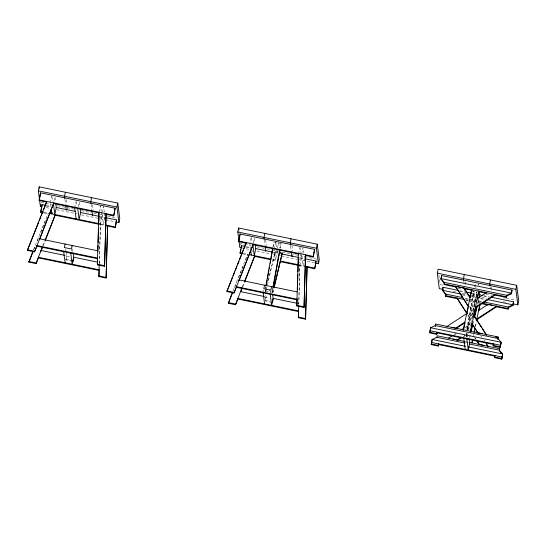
<?xml version="1.0" encoding="UTF-8"?>
<svg xmlns="http://www.w3.org/2000/svg" width="546" height="546" viewBox="0 0 546 546"><rect width="100%" height="100%" fill="white"/><g stroke="black" fill="none" stroke-linecap="round" stroke-linejoin="round"><path stroke-width="0.41" stroke-dasharray="2.73 2.05" d="M99.236 263.131L100.444 223.921M99.324 263.779L100.532 224.57L99.686 217.608M298.703 304.272L299.911 265.069L298.812 304.067M265.452 288.22L265.752 286.554M272.816 247.42L273.717 242.424M266.018 286.636L265.267 290.8L272.317 292.253L273.075 288.09M273.232 246.669L273.983 242.506L281.033 243.96L280.282 248.123M272.802 288.008L272.201 291.346L269.069 290.697M280.016 248.041L280.767 243.878M466.823 329.286L473.73 291.011M467.089 329.361L473.996 291.086M470.447 326.576L470.898 324.085M471.048 323.252L476.597 292.465M472.215 318.338L472.665 315.841M472.816 315.008L473.266 312.517M473.416 311.684L477.02 291.714M50.375 202.819L51.843 195.796M53.883 201.105L54.702 197.202M66.878 210.155L67.383 207.746M74.693 207.842L76.003 201.597M72.209 261.2L65.943 259.91L66.592 255.746M65.943 259.91L66.673 256.395L66.25 253.098M78.044 206.9L79.02 202.218M71.185 251.051L71.478 249.645M99.236 212.087L100.539 205.842L101.256 211.377M100.498 223.935L101.966 216.912L101.358 212.169M104.375 212.79L104.989 217.533L103.522 224.556L102.095 213.493L103.563 206.463L104.272 211.998M240.322 245.093L240.656 243.482L243.932 244.158M251.146 237.722L249.843 243.966L250.45 248.71M253.187 243.025L254.17 238.343M251.924 251.911L252.252 250.348M263.452 291.441L263.745 290.035M274.16 248.983L275.628 241.953L276.344 247.488M265.465 299.699L266.052 296.894L264.4 296.553M277.511 248.041L278.487 243.359M270.502 292.895L270.796 291.489M292.54 256.702L293.045 254.293L318.414 259.521M298.539 254.006L299.843 247.761M464.141 336.786L464.632 334.445M474.529 287.053L475.184 283.934M465.997 335.742L466.516 333.285M467.199 330.009L473.191 301.331L467.451 329.832M466.257 335.572L466.769 333.108M467.164 337.414L467.649 335.073M467.813 334.288L468.14 332.732M478.043 285.333L478.371 283.777L478.569 285.353M478.822 299.529L477.736 304.306M475.279 326.549L476.303 321.628M473.307 337.025L473.819 334.568M475.532 326.371L476.385 322.276M265.609 291.093L266.209 288.636M268.202 280.439L275.177 251.747L278.453 252.423M265.533 292.827L266.127 290.37M266.325 289.551L275.177 251.747M272.666 292.547L273.86 287.633M272.98 292.642L274.174 287.722M466.304 336.889L467.287 332.828M468.079 329.579L475.191 300.334L478.214 300.955L477.422 304.204M466.618 336.991L467.608 332.923M468.393 329.675L475.307 301.249L476.774 294.219L476.467 291.851M469.642 337.612L470.625 333.551M473 323.805L473.983 319.738M33.497 249.781L48.171 213.145L48.253 213.786M33.893 249.645L35.456 245.748M37.326 241.073L38.889 237.176M40.759 232.494L42.322 228.597M42.636 227.819L46.383 218.461M42.841 245.796L44.717 241.12M43.236 245.666L45.113 240.991M232.965 290.922L247.638 254.286L245.536 260.387M234.609 287.667L236.793 282.214M238.663 277.539L240.226 273.642M240.54 272.857L243.659 265.063M242.308 286.943L244.492 281.483M242.704 286.807L244.574 282.132M454.163 334.459L456.968 332.63M465.383 327.129L468.181 325.293L468.27 325.942L464.762 328.228M454.252 335.108L455.651 334.186M463.165 336.629L465.82 334.889M41.189 202.341L51.836 204.538M57.562 205.719L73.935 209.098M81.299 210.613L91.121 212.64M93.578 213.145L99.304 214.325M100.123 214.496L106.675 215.847M107.494 216.018L117.315 218.045M244.751 244.328L251.296 245.68M257.03 246.86L264.394 248.382M266.851 248.887L270.946 249.734M271.758 249.897L278.31 251.249M282.405 252.095L290.588 253.781M442.581 285.135L440.124 284.63L438.861 274.843M458.128 288.343L463.042 289.353M471.225 291.045L476.958 292.226M485.96 294.082L491.687 295.263M503.146 297.625L505.603 298.136M506.422 298.3L516.243 300.327M46.226 205.412L51.194 206.436M99.236 216.346L105.037 217.54M246.519 246.724L250.662 247.577M273.853 252.361L277.996 253.221M299.529 257.657L304.497 258.688L302.989 265.704L301.556 254.634L303.023 247.604L303.74 253.139M459.623 290.684L464.598 291.707M472.065 293.25L477.04 294.274M483.681 295.645L489.489 296.84M46.308 206.06L50.45 206.914M99.317 216.994L105.119 218.188M245.775 247.201L250.744 248.225M273.109 252.839L278.078 253.863M299.611 258.306L304.579 259.33M459.705 291.325L465.513 292.526M472.147 293.891L477.129 294.922M483.763 296.287L488.738 297.317M46.082 207.535L50.177 208.381M56.723 209.732L77.184 213.957M81.279 214.796L105.016 219.697M105.835 219.861L115.656 221.888M241.455 247.836L249.638 249.522M257.009 251.044L270.106 253.747M273.375 254.422L277.47 255.269M278.289 255.432L280.746 255.938M281.565 256.108L297.113 259.316M297.932 259.486L314.305 262.865M453.2 291.509L456.47 292.185M462.203 293.373L467.117 294.383M471.205 295.229L476.119 296.239M481.845 297.42L486.759 298.437M503.125 301.808L505.582 302.32M462.312 294.376L466.455 295.236M471.437 296.26L476.412 297.283M480.562 298.143L485.537 299.167M462.394 295.024L467.369 296.048M471.519 296.908L476.494 297.932M480.644 298.785L484.793 299.645M464.953 298.061L482.439 301.672M465.868 298.88L468.366 299.399M469.198 299.57L480.862 301.972M43.926 212.264L48.068 213.124M100.252 223.887L104.422 224.747M243.393 253.412L247.536 254.265M272.386 259.391L276.529 260.244M298.887 264.858L304.688 266.052M44.014 212.913L48.15 213.766M100.334 224.529L104.504 225.389M242.649 253.883L247.618 254.907M272.468 260.032L276.61 260.892M298.976 265.499L304.77 266.701M466.304 299.911L467.97 300.259M468.802 300.43L474.754 301.658M477.887 302.3L480.46 302.832M466.386 300.559L468.052 300.901M468.884 301.071L474.836 302.3M477.975 302.948L480.323 303.433M66.673 256.395L70.591 257.2M264.489 297.195L269.274 298.184M465.41 341.605L468.741 342.287M65.854 259.261L72.127 260.558M265.322 300.402L270.024 301.372M271.676 302.341L265.404 301.051L266.141 297.536L265.82 295.065M465.499 342.246L468.83 342.936M465.485 299.74L466.427 301.167M469.71 306.149L471.669 309.643L469.792 306.791M467.97 314.721L469.894 318.154L467.594 314.667M483.961 340.001L484.882 341.4M480.828 335.763L481.749 337.162M474.392 336.691L476.269 339.537M474.945 338.049L475.887 339.469M491.455 287.278L491.878 290.54M489.98 286.397L490.301 288.841M478.023 299.495L478.33 301.87L475.307 301.249L473.88 290.179M475.655 285.524L475.962 287.892M470.7 313.254L470.782 313.895M465.26 281.873L465.786 285.954M463.793 280.992L464.107 283.442M465.267 292.41L465.479 294.041M304.149 256.306L304.354 257.883M300.007 246.983L300.716 252.518M300.819 253.31L301.433 258.053L299.966 265.076L299.556 261.916M291.885 245.318L292.622 251.03M298.723 303.631L298.805 304.279M290.622 246.069L291.148 250.15M280.917 243.045L281.033 243.96M278.651 242.581L279.368 248.116M277.286 250.396L277.798 254.347M276.754 250.655L277.061 253.023L275.594 260.053L274.263 249.775M265.69 239.912L266.428 245.625M272.017 289.926L272.338 292.397M264.325 239.851L265.063 245.564M265.151 289.885L265.397 291.769M254.429 238.356L255.043 243.1M251.413 237.728L252.02 242.472M238.868 229.62L239.08 231.251M92.527 204.989L93.154 209.882M99.256 262.49L99.345 263.131M91.052 204.108L91.789 209.821M79.286 202.225L79.9 206.968M76.263 201.604L76.877 206.347M66.332 199.59L66.96 204.484M72.557 248.785L72.98 252.081M64.967 199.522L65.595 204.416M65.718 248.976L66.141 252.272M54.969 197.208L55.583 201.952M51.945 196.587L52.559 201.331M50.478 203.61L50.887 206.777"/><path stroke-width="0.82" d="M104.573 266.325L106.095 213.684L104.573 266.325L97.413 264.844L97.331 264.203L98.935 212.21L98.649 224.788M97.413 264.844L97.468 263.145M97.55 260.585L97.597 258.879M97.836 251.208L98.021 245.243M98.096 242.683L98.546 228.194M106.088 278.037L107.61 225.402L106.088 278.037L98.928 276.563L99.188 264.837M98.928 276.563L99.085 271.451M304.04 307.466L305.562 254.832L304.04 307.466L296.881 305.992L296.799 305.344L298.396 253.351L298.485 253.999M296.881 305.992L297.092 299.174M297.379 289.796L297.85 274.454M297.932 271.894L298.375 257.405M305.555 319.185L307.07 266.544L305.555 319.185L298.396 317.704L298.648 305.978M298.471 315.151L298.58 311.739M265.902 285.722L272.666 248.253M266.318 284.971L267.219 279.975M267.52 278.31L268.878 270.816M269.178 269.151L269.478 267.485M270.229 263.322L270.529 261.657M270.83 259.992L271.58 255.828M271.881 254.163L272.782 249.167M272.952 287.176L279.716 249.706M273.225 287.257L279.982 249.788M41.987 206.695L40.356 206.354L38.35 190.861L39.189 186.841L117.765 203.051L119.772 218.55L118.932 222.563L115.656 221.888M46.642 202.054L39.182 200.512L40.568 192.84L115.117 208.217L113.732 215.888L105.446 214.182M39.182 200.512L40.568 192.84M40.356 206.354L40.691 204.75M43.182 212.742L40.697 212.23L42.083 204.559L45.393 205.241M40.697 212.23L42.083 204.559M52.129 212.333L51.802 213.889L51.194 209.145M65.383 192.247L64.544 196.26L64.858 198.71M65.076 244.035L64.346 247.55L71.396 249.003L72.127 245.488L72.215 246.137M91.578 197.652L90.738 201.665L90.95 203.296M113.732 215.888L115.117 208.217M118.932 222.563L116.926 207.064L117.765 203.051M106.961 225.894L115.247 227.607L116.632 219.936L105.863 217.711M115.247 227.607L116.632 219.936M238.868 240.158L237.817 232.002L238.657 227.989L317.233 244.198L319.233 259.691L318.393 263.704L315.124 263.029M246.103 243.195L238.65 241.66L240.035 233.988L314.585 249.365L313.199 257.036L305.74 255.494M238.65 241.66L239.953 235.415M241.823 253.713L240.165 253.371L240.083 252.723L241.55 245.7L244.861 246.382M240.165 253.371L240.977 249.467M241.305 247.904L241.55 245.7M264.851 233.388L264.011 237.408L264.223 239.039M271.594 286.63L270.857 290.144L263.807 288.691L264.544 285.176L264.626 285.824M291.038 238.793L290.199 242.806L290.52 245.256M313.199 257.036L314.585 249.365M318.393 263.704L316.393 248.212L317.233 244.198M306.429 267.042L314.714 268.748L316.093 261.077L305.33 258.859M314.714 268.748L316.093 261.077M443.379 289.489L439.284 288.643L437.285 273.143L438.124 269.13L516.7 285.34L518.7 300.832L517.861 304.852L512.953 303.835M436.8 334.35L437.032 332.2L436.8 334.35L429.75 332.896L430.61 327.73L435.271 325.553L497.727 338.438L501.132 342.281L500.272 347.44L493.215 345.987L493.447 343.837L493.529 344.478M511.486 293.748L512.032 290.09L441.516 275.546L440.97 279.204L444.369 283.04L440.888 278.556L511.404 293.1L511.486 293.748L506.831 295.925L506.511 297.433L494.853 295.024M430.535 329.129L430.064 331.388L429.982 330.746L500.498 345.29L500.586 345.932M440.97 279.204L441.441 276.945M438.315 346.062L438.547 343.912L438.315 346.062L431.265 344.608L432.125 339.448L436.786 337.271L465.096 343.106M457.964 290.342L443.024 287.257L442.397 290.267L445.884 294.758L445.57 296.266L457.227 298.669M431.265 344.608L431.497 342.458L502.013 357.002L502.095 357.65M431.736 342.349L432.125 339.448L465.308 346.294M435.585 324.051L435.353 326.201L435.585 324.051L498.041 336.93L497.815 339.08L498.041 336.93M442.799 289.407L443.024 287.257M456.545 287.128L444.055 284.548L444.287 282.398L506.743 295.284L511.404 293.1L512.032 290.09M445.57 296.266L445.802 294.11L442.397 290.267L461.479 294.205M464.312 274.536L463.472 278.549L463.684 280.18M463.288 329.764L471.676 289.619L470.215 297.638M463.37 330.405L464.912 323.034M466.796 314.025L468.161 307.466M472.133 323.669L470.427 331.866L478.726 291.073L477.272 299.092M473.846 315.479L475.559 307.282M479.142 297.966L479.798 294.847L479.388 291.68M471.853 342.929L472.536 339.653M474.051 332.425L474.931 328.187M476.644 319.99L479.9 304.422M472.106 342.758L472.795 339.482M476.726 320.639L477.074 319M478.781 310.804L480.152 304.252M490.506 279.934L489.666 283.947L489.878 285.578M506.511 297.433L506.743 295.284L506.831 295.925M469.26 343.966L499.242 350.15L502.641 353.992L501.781 359.159L494.731 357.698L494.963 355.548M499.242 350.15L499.556 348.648L469.505 342.444M496.369 306.743L508.026 309.145L508.258 306.995L512.919 304.818L513.547 301.808L491.147 297.188M500.272 347.44L501.132 342.281L430.61 327.73L430.692 328.378M508.026 309.145L508.258 306.995L484.104 302.013M517.861 304.852L515.861 289.353L516.7 285.34M501.781 359.159L502.641 353.992L468.625 346.976M508.34 307.644L513.001 305.46L513.547 301.808M273.86 287.633L282.227 253.201L279.962 252.737M274.174 287.722L282.227 253.201M470.707 331.825L472.488 324.515M474.262 317.206L476.829 306.64M471.021 331.927L472.802 324.617M474.576 317.301L477.34 305.931M37.039 245.645L34.541 251.877L27.382 250.402L46.656 201.426M27.382 250.402L38.623 222.338M39.251 220.782L40.807 216.885M41.435 215.322L42.991 211.425M43.619 209.869L45.181 205.972M45.803 204.409L46.738 202.075M38.554 257.357L36.056 263.595L28.897 262.114L32.869 251.337M28.897 262.114L32.958 251.986M34.541 251.877L53.815 202.9L39.537 239.407M36.056 263.595L42.219 247.358M45.031 240.342L55.33 214.619L45.42 240.206M41.052 251.119L42.615 247.222M236.821 286.008L234.009 293.025L226.849 291.544L246.123 242.567L246.205 243.216M227.163 290.765L228.098 288.425M228.719 286.868L230.282 282.971M230.91 281.408L232.466 277.511M233.094 275.955L234.657 272.058M235.278 270.495L236.841 266.598M237.462 265.042L239.025 261.145M239.646 259.582L241.209 255.685M241.837 254.129L243.393 250.232M244.021 248.669L245.584 244.772M238.022 298.498L235.524 304.736L228.365 303.262L232.337 292.479M228.365 303.262L232.419 293.127M234.009 293.025L253.283 244.048L239.005 280.548L238.923 279.893L297.208 291.912M235.524 304.736L241.994 287.722M244.492 281.483L254.798 255.76L244.888 281.354M240.827 291.482L242.076 288.37M477.129 298.737L486.425 292.656M466.673 313.575L447.044 326.412L447.126 327.054M478.637 310.456L487.94 304.375L492.212 305.255M464.892 322.092L455.589 328.173L451.317 327.293M456.34 328.385L464.974 322.741M448.559 338.124L452.764 335.374M461.875 329.415L463.977 328.044M452.832 339.011L457.104 339.892L461.09 337.285M461.834 337.496L457.186 340.54L457.104 339.892M38.35 190.861L116.926 207.064M237.817 232.002L316.393 248.212M437.285 273.143L515.861 289.353M39.1 199.87L113.65 215.247M238.568 241.011L313.117 256.388M443.973 283.9L506.429 296.785M53.269 203.419L98.826 212.817M252.73 244.56L299.119 254.129M455.425 286.268L468.379 306.442L455.425 286.268L463.977 288.029L470.072 297.277M464.039 288.67L472.372 290.39M478.2 291.591L486.527 293.311M56.163 207.46L75.212 211.391M80.187 212.414L99.236 216.346M255.63 248.607L272.195 252.02M282.132 254.074L298.703 257.487M466.257 292.049L471.232 293.079M479.531 294.792L482.848 295.475M241.455 247.836L239.817 247.502L239.08 241.789M468.946 295.748L470.604 296.089M487.196 299.508L512.919 304.818L513.001 305.46M445.802 294.11L462.455 297.55M40.616 211.582L43.1 212.094M49.727 213.466L99.427 223.717M106.013 225.075L115.165 226.959M240.083 252.723L242.567 253.242M249.194 254.607L270.727 259.05M280.664 261.097L298.061 264.687M304.688 266.052L314.626 268.1M54.777 215.131L99.509 224.358M254.245 256.279L270.809 259.691M280.753 261.746L298.143 265.329M445.481 295.618L464.639 299.57M482.125 303.173L507.944 308.504M481.381 303.651L488.042 305.023M39.462 238.752L97.748 250.771M478.037 332.807L478.119 333.449L471.942 323.553L478.037 332.807L482.309 333.688M495.632 337.059L498.129 337.578M64.94 255.405L40.97 250.464L41.059 251.112M97.604 262.148L73.642 257.207L72.174 264.23L70.741 253.16M240.438 291.605L264.4 296.553M297.072 303.289L273.109 298.348L271.642 305.371L270.209 294.301M436.704 332.76L493.946 344.567M429.668 332.248L436.718 333.702M493.134 345.338L500.184 346.792M27.3 249.754L34.459 251.235M97.331 264.203L104.491 265.677M226.767 290.902L233.927 292.376M296.799 305.344L303.958 306.818M464.578 341.434L437.1 335.763L436.868 337.913M483.824 345.4L479.552 344.519L477.204 340.963M438.22 344.471L494.628 356.108M431.183 343.966L438.233 345.42M494.649 357.057L501.699 358.51M28.815 261.473L35.975 262.947M98.846 275.914L106.006 277.395M228.276 302.614L235.442 304.088M298.307 317.062L305.473 318.536M500.238 341.823L501.214 342.922M501.754 353.542L499.324 350.798L499.556 348.648M469.69 297.215L463.977 288.029M474.262 316.373L481.613 327.539M482.534 328.931L486.67 335.21L473.723 315.035L473.805 315.677M467.055 313.322L456.941 297.98L467.137 313.97M485.803 342.792L488.097 346.28M486.8 344.833L487.721 346.232M476.351 340.185L479.163 344.458M487.94 304.375L488.022 305.016M477.511 295.543L477.921 298.71M474.344 331.006L474.426 331.654M464.742 288.336L465.055 290.779M469.226 339.066L469.731 343.018L468.263 350.041L466.837 338.977M463.813 338.349L465.247 349.42M441.516 275.546L441.598 276.187M291.359 251.781L291.994 256.675M279.675 250.484L280.078 253.651M278.207 257.514L278.405 259.091M272.659 294.874L273.191 298.99L272.454 302.504L272.372 301.856M265.274 247.195L265.8 251.269M263.158 292.847L264.585 303.917M255.248 244.676L255.76 248.635L254.293 255.658L252.962 245.379M250.655 250.293L251.269 255.037M240.035 233.988L240.117 234.63M238.657 227.989L238.868 229.62M91.899 210.633L92.527 215.534M80.105 208.552L80.617 212.503L79.15 219.533L77.716 208.463M74.693 207.842L76.126 218.905M73.089 252.907L73.724 257.849L72.993 261.363L72.911 260.715M65.704 205.235L66.332 210.128M63.691 251.706L65.124 262.776M55.781 203.535L56.293 207.487L54.825 214.517L53.399 203.446M39.189 186.841L39.401 188.472M494.969 294.424L475.348 307.255L475.43 307.903L495.058 295.065L494.969 294.424M496.485 306.135L476.856 318.973L476.945 319.615L496.567 306.784L496.485 306.135M97.522 258.053L36.746 245.516L36.835 246.164L97.604 258.702L97.522 258.053M296.983 299.194L236.213 286.664L236.295 287.305L297.072 299.843L296.983 299.194M99.038 269.772L38.261 257.234L38.343 257.883L99.119 270.413L99.038 269.772M298.498 310.913L237.728 298.375L237.81 299.024L298.58 311.561L298.498 310.913"/></g></svg>
